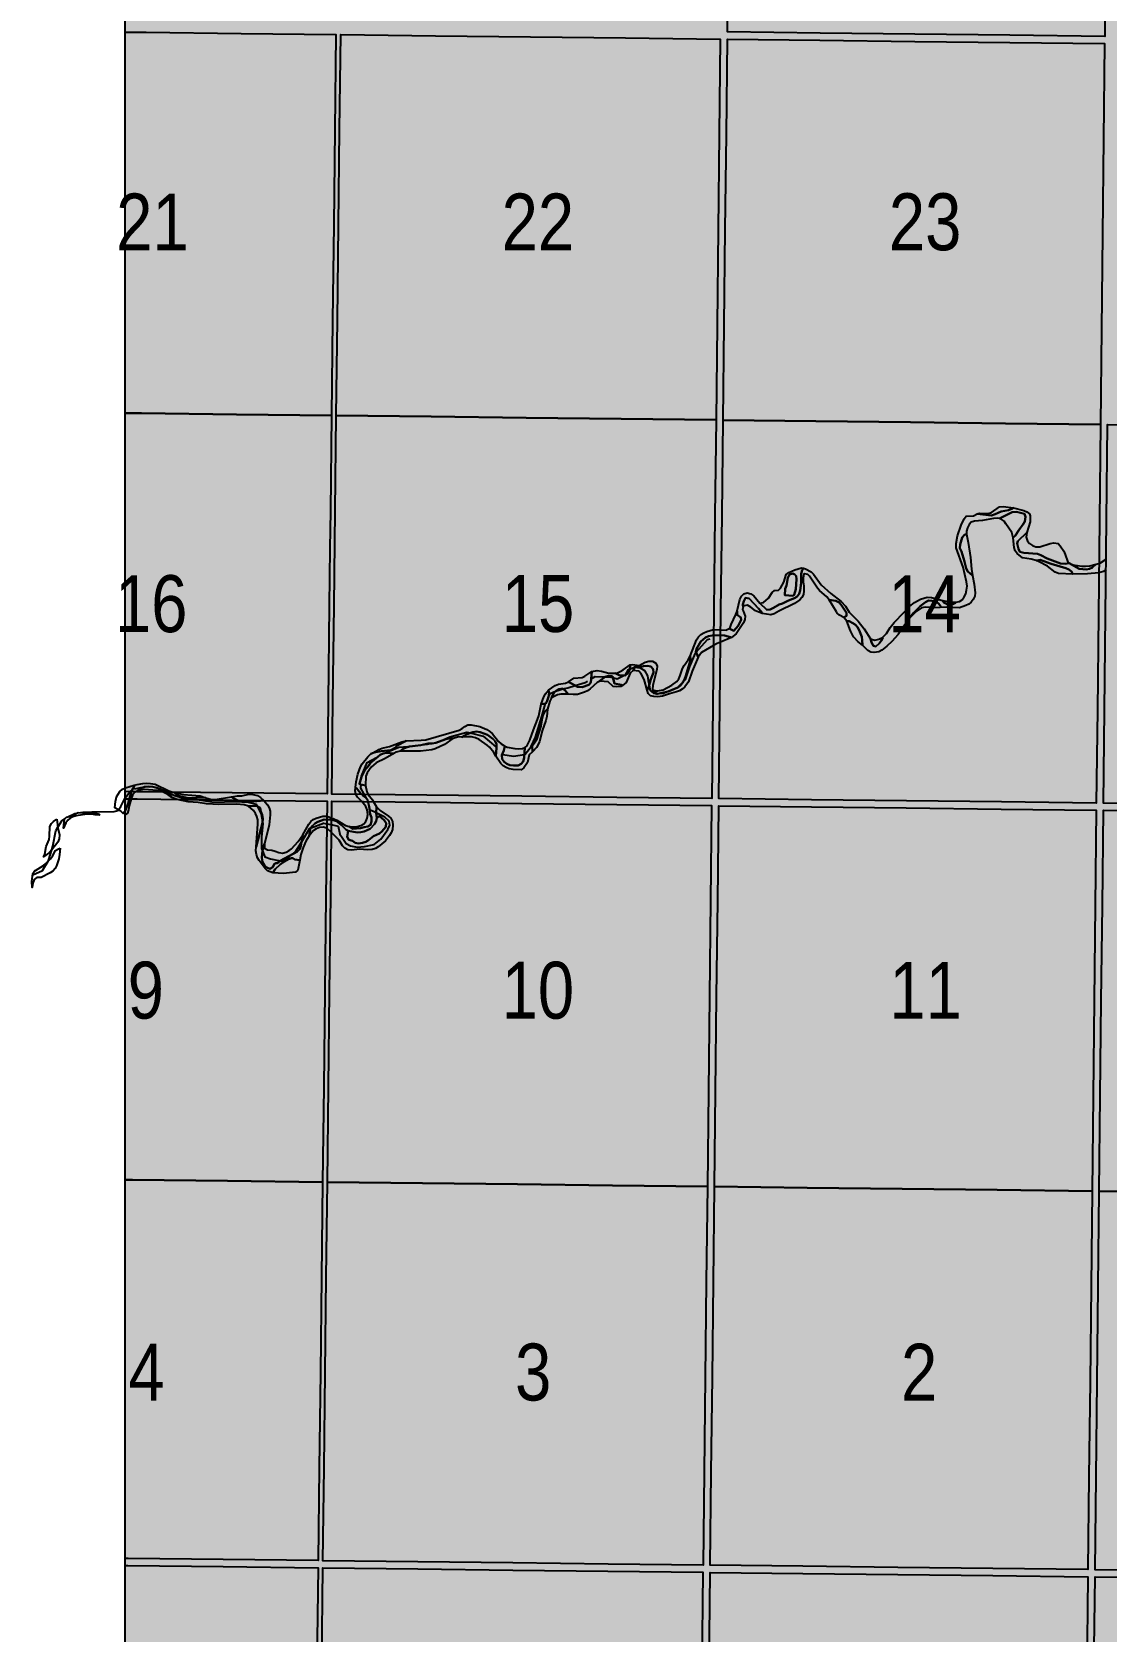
# Model space of a CAD drawing. Extents: x 403018 to 417191, y 6033193 to 6042673.
# Drawn here: x 412910.3 to 413061.3, y 6036619.9 to 6036844.8 of the extents above; entities that cross this region are included whole.
import ezdxf

# ---------------------------------------------------------------- set-up
doc = ezdxf.new("R2010")
doc.units = 0
doc.header["$LTSCALE"] = 5
doc.linetypes.add('DASHED2', pattern=[9.525, 6.35, -3.175])
for name, color, linetype in [('Quarters', 8, 'Continuous'), ('RoadSeg', 57, 'DASHED2'), ('T-CREEK', 160, 'Continuous'), ('T-WATER', 160, 'Continuous')]:
    doc.layers.add(name, color=color, linetype=linetype)
doc.layers.add('ROUTE-MAP-BACKGROUND-H', color=7, linetype='Continuous', true_color=0xf0ebff)
doc.styles.add('120', font='ARIALN.TTF', dxfattribs={"height": 13})

msp = doc.modelspace()

# ---------------------------------------------------------------- hatches: boundary and pattern name
at = {"layer": 'ROUTE-MAP-BACKGROUND-H'}
h = msp.add_hatch(color=256, dxfattribs=at)
h.dxf.hatch_style = 1
h.paths.add_polyline_path([(412923.423, 6037807.465), (416092.9, 6037807.465), (416092.9, 6035965.758), (412923.423, 6035965.758)])

# ---------------------------------------------------------------- linework, layer by layer
at = {"layer": 'Quarters'}
for points in [[(413061.289, 6036857.227), (413061.147, 6036844.171), (413047.807, 6036844.327), (413034.468, 6036844.484), (413021.128, 6036844.641), (413008.123, 6036844.794), (413008.271, 6036857.85), (413008.422, 6036871.242), (413008.573, 6036884.633), (413008.724, 6036898.024), (413021.724, 6036897.871), (413035.059, 6036897.714), (413048.394, 6036897.557), (413061.728, 6036897.4), (413061.582, 6036884.009), (413061.436, 6036870.618), (413061.289, 6036857.227)], [(413006.654, 6036803.628), (413006.503, 6036790.237), (412993.158, 6036790.394), (412979.814, 6036790.55), (412966.469, 6036790.707), (412953.125, 6036790.864), (412953.281, 6036804.255), (412953.437, 6036817.646), (412953.593, 6036831.037), (412953.749, 6036844.429), (412967.089, 6036844.272), (412980.429, 6036844.115), (412993.768, 6036843.958), (413007.108, 6036843.802), (413006.957, 6036830.411), (413006.805, 6036817.019), (413006.654, 6036803.628)], [(413060.697, 6036802.993), (413060.551, 6036789.602), (413047.206, 6036789.759), (413033.862, 6036789.915), (413020.517, 6036790.072), (413007.507, 6036790.225), (413007.658, 6036803.616), (413007.81, 6036817.008), (413007.961, 6036830.399), (413008.112, 6036843.79), (413021.117, 6036843.637), (413034.457, 6036843.48), (413047.796, 6036843.323), (413061.136, 6036843.166), (413060.99, 6036829.775), (413060.843, 6036816.384), (413060.697, 6036802.993)], [(413006.049, 6036750.063), (413005.902, 6036737.007), (412992.552, 6036737.164), (412979.203, 6036737.32), (412965.853, 6036737.477), (412952.504, 6036737.633), (412952.656, 6036750.69), (412952.812, 6036764.081), (412952.968, 6036777.472), (412953.125, 6036790.864), (412966.469, 6036790.707), (412979.814, 6036790.55), (412993.158, 6036790.394), (413006.503, 6036790.237), (413006.352, 6036776.846), (413006.3, 6036772.266), (413006.2, 6036763.454), (413006.049, 6036750.063)], [(413060.112, 6036749.428), (413059.97, 6036736.372), (413046.62, 6036736.529), (413033.27, 6036736.686), (413019.921, 6036736.842), (413006.906, 6036736.995), (413007.054, 6036750.051), (413007.205, 6036763.443), (413007.356, 6036776.834), (413007.507, 6036790.225), (413020.517, 6036790.072), (413033.862, 6036789.915), (413047.206, 6036789.759), (413060.551, 6036789.602), (413060.405, 6036776.211), (413060.258, 6036762.82), (413060.112, 6036749.428)], [(413114.175, 6036748.821), (413114.037, 6036735.765), (413100.688, 6036735.915), (413087.338, 6036736.065), (413073.989, 6036736.215), (413060.974, 6036736.361), (413061.116, 6036749.417), (413061.263, 6036762.808), (413061.409, 6036776.199), (413061.555, 6036789.591), (413074.565, 6036789.444), (413087.91, 6036789.294), (413101.254, 6036789.144), (413114.599, 6036788.994), (413114.458, 6036775.603), (413114.316, 6036762.212), (413114.175, 6036748.821)], [(413005.437, 6036695.829), (413005.286, 6036682.438), (412991.931, 6036682.594), (412978.577, 6036682.751), (412965.222, 6036682.908), (412951.867, 6036683.064), (412952.024, 6036696.455), (412952.18, 6036709.847), (412952.336, 6036723.238), (412952.492, 6036736.629), (412965.842, 6036736.473), (412979.191, 6036736.316), (412992.541, 6036736.159), (413005.891, 6036736.003), (413005.739, 6036722.611), (413005.588, 6036709.22), (413005.437, 6036695.829)], [(413059.52, 6036695.195), (413059.374, 6036681.804), (413046.019, 6036681.96), (413032.664, 6036682.117), (413019.31, 6036682.273), (413006.29, 6036682.426), (413006.441, 6036695.817), (413006.592, 6036709.208), (413006.744, 6036722.6), (413006.895, 6036735.991), (413019.91, 6036735.838), (413033.259, 6036735.681), (413046.609, 6036735.525), (413059.959, 6036735.368), (413059.812, 6036721.977), (413059.666, 6036708.586), (413059.52, 6036695.195)], [(413113.603, 6036694.588), (413113.462, 6036681.197), (413100.107, 6036681.346), (413086.752, 6036681.496), (413073.398, 6036681.646), (413060.378, 6036681.792), (413060.524, 6036695.183), (413060.67, 6036708.574), (413060.817, 6036721.966), (413060.963, 6036735.357), (413073.978, 6036735.211), (413087.327, 6036735.061), (413100.677, 6036734.911), (413114.027, 6036734.761), (413113.885, 6036721.37), (413113.744, 6036707.979), (413113.603, 6036694.588)], [(413004.831, 6036642.262), (413004.683, 6036629.204), (412991.324, 6036629.36), (412977.964, 6036629.517), (412964.605, 6036629.673), (412951.245, 6036629.83), (412951.398, 6036642.888), (412951.555, 6036656.282), (412951.711, 6036669.673), (412951.867, 6036683.064), (412965.222, 6036682.908), (412978.577, 6036682.751), (412991.931, 6036682.594), (413005.286, 6036682.438), (413005.134, 6036669.047), (413004.983, 6036655.655), (413004.831, 6036642.262)], [(413058.934, 6036641.628), (413058.791, 6036628.57), (413045.431, 6036628.726), (413032.072, 6036628.883), (413018.712, 6036629.039), (413005.688, 6036629.192), (413005.836, 6036642.25), (413005.988, 6036655.644), (413006.139, 6036669.035), (413006.29, 6036682.426), (413019.31, 6036682.273), (413032.664, 6036682.117), (413046.019, 6036681.96), (413059.374, 6036681.804), (413059.227, 6036668.412), (413059.081, 6036655.021), (413058.934, 6036641.628)], [(413113.037, 6036641.021), (413112.899, 6036627.963), (413099.539, 6036628.113), (413086.18, 6036628.263), (413072.82, 6036628.412), (413059.795, 6036628.558), (413059.938, 6036641.617), (413060.085, 6036655.01), (413060.232, 6036668.401), (413060.378, 6036681.792), (413073.398, 6036681.646), (413086.752, 6036681.496), (413100.107, 6036681.346), (413113.462, 6036681.197), (413113.32, 6036667.806), (413113.179, 6036654.415), (413113.037, 6036641.021)], [(413004.216, 6036588.02), (413004.064, 6036574.627), (412990.7, 6036574.784), (412977.335, 6036574.94), (412963.97, 6036575.097), (412950.606, 6036575.253), (412950.763, 6036588.646), (412950.92, 6036602.039), (412951.077, 6036615.433), (412951.233, 6036628.826), (412964.593, 6036628.669), (412977.953, 6036628.513), (412991.312, 6036628.356), (413004.672, 6036628.199), (413004.52, 6036614.806), (413004.368, 6036601.413), (413004.216, 6036588.02)], [(413058.339, 6036587.387), (413058.192, 6036573.994), (413044.828, 6036574.15), (413031.463, 6036574.307), (413018.098, 6036574.463), (413005.068, 6036574.616), (413005.22, 6036588.009), (413005.372, 6036601.402), (413005.524, 6036614.795), (413005.676, 6036628.188), (413018.701, 6036628.035), (413032.061, 6036627.879), (413045.42, 6036627.722), (413058.78, 6036627.565), (413058.633, 6036614.173), (413058.486, 6036600.78), (413058.339, 6036587.387)], [(413112.462, 6036586.777), (413112.321, 6036573.384), (413098.956, 6036573.534), (413085.591, 6036573.685), (413072.226, 6036573.836), (413059.197, 6036573.983), (413059.343, 6036587.376), (413059.49, 6036600.768), (413059.637, 6036614.161), (413059.784, 6036627.554), (413072.809, 6036627.408), (413086.169, 6036627.258), (413099.529, 6036627.109), (413112.888, 6036626.959), (413112.746, 6036613.565), (413112.604, 6036600.171), (413112.462, 6036586.777)]]:
    msp.add_lwpolyline(points, close=True, dxfattribs=at)
for points in [[(412923.423, 6036844.786), (412926.395, 6036844.751), (412939.738, 6036844.594), (412953.08, 6036844.437), (412952.924, 6036831.045), (412952.767, 6036817.654), (412952.611, 6036804.263), (412952.455, 6036790.872), (412939.108, 6036791.029), (412925.761, 6036791.186), (412923.423, 6036791.213)], [(412923.423, 6036791.213), (412925.761, 6036791.186), (412939.108, 6036791.029), (412952.455, 6036790.872), (412952.299, 6036777.48), (412952.237, 6036772.177), (412952.143, 6036764.089), (412951.987, 6036750.698), (412951.834, 6036737.641), (412938.482, 6036737.798), (412925.13, 6036737.955), (412923.423, 6036737.975)], [(412923.423, 6036736.971), (412925.118, 6036736.951), (412938.47, 6036736.794), (412951.823, 6036736.637), (412951.666, 6036723.246), (412951.51, 6036709.855), (412951.354, 6036696.463), (412951.198, 6036683.072), (412937.841, 6036683.229), (412924.484, 6036683.386), (412923.423, 6036683.398)], [(412923.423, 6036683.398), (412924.484, 6036683.386), (412937.841, 6036683.229), (412951.198, 6036683.072), (412951.042, 6036669.681), (412950.885, 6036656.29), (412950.729, 6036642.896), (412950.576, 6036629.838), (412937.214, 6036629.994), (412923.852, 6036630.151), (412923.423, 6036630.156)], [(412923.423, 6036629.152), (412923.84, 6036629.147), (412937.202, 6036628.99), (412950.564, 6036628.834), (412950.407, 6036615.44), (412950.25, 6036602.047), (412950.093, 6036588.654), (412949.936, 6036575.261), (412936.57, 6036575.417), (412923.423, 6036575.571)]]:
    msp.add_lwpolyline(points, dxfattribs=at)
at = {"layer": 'ROUTE-MAP-BACKGROUND-H'}
msp.add_lwpolyline([(412923.423, 6037807.465), (416092.9, 6037807.465), (416092.9, 6035965.758), (412923.423, 6035965.758)], close=True, dxfattribs=at)
at = {"layer": 'T-CREEK'}
for points in [[(413003.736, 6036757.564), (413005.289, 6036759.362), (413005.672, 6036759.463)], [(413001.884, 6036753.414), (413002.192, 6036753.722), (413002.834, 6036755.563), (413003.624, 6036757.433), (413003.736, 6036757.564)], [(412986.694, 6036752.881), (412988.105, 6036753.298), (412988.424, 6036753.497)], [(412988.963, 6036753.834), (412989.508, 6036754.174), (412990.925, 6036754.119)], [(412990.925, 6036754.119), (412991.729, 6036754.087), (412992, 6036754.015)], [(412992, 6036754.015), (412992.606, 6036753.853), (412993.54, 6036754.297)], [(412993.54, 6036754.297), (412993.775, 6036754.408), (412994.184, 6036755.139), (412994.371, 6036755.212)], [(412994.371, 6036755.212), (412995.002, 6036755.46), (412995.076, 6036755.455)], [(412995.076, 6036755.455), (412995.85, 6036755.402), (412996.434, 6036754.993), (412996.873, 6036754.262), (412996.989, 6036753.59), (412997.116, 6036752.93)], [(412982.98, 6036751.344), (412983.166, 6036751.763), (412983.946, 6036752.079)], [(412983.946, 6036752.079), (412984.393, 6036752.26), (412984.981, 6036752.407)], [(412984.981, 6036752.407), (412985.679, 6036752.582), (412986.694, 6036752.881)], [(412997.116, 6036752.93), (412997.252, 6036752.216), (412997.72, 6036751.807), (412998.129, 6036751.72), (412998.237, 6036751.732)], [(412998.442, 6036751.756), (412999.123, 6036751.836), (412999.553, 6036752.014)], [(412999.553, 6036752.014), (413001.139, 6036752.669), (413001.884, 6036753.414)], [(412979.574, 6036743.214), (412979.659, 6036743.23), (412980.506, 6036744.311), (412981.12, 6036745.626), (412982.026, 6036748.519), (412982.494, 6036750.244), (412982.554, 6036750.379)], [(412960.044, 6036743.41), (412960.341, 6036743.566), (412961.919, 6036744.238), (412963.819, 6036744.384), (412965.15, 6036744.548)], [(412965.15, 6036744.548), (412965.952, 6036744.647), (412966.374, 6036744.747)], [(412967.754, 6036745.076), (412967.793, 6036745.085), (412967.842, 6036745.108)], [(412967.842, 6036745.108), (412969.079, 6036745.67), (412971.476, 6036746.342), (412971.932, 6036746.23)], [(412971.932, 6036746.23), (412973.784, 6036745.772), (412975.567, 6036744.282), (412975.656, 6036744.18)], [(412956.649, 6036739.958), (412956.658, 6036740.132), (412957.477, 6036742.061), (412958.79, 6036742.751)], [(412976.532, 6036743.171), (412978.051, 6036742.937), (412979.574, 6036743.214)], [(412922.501, 6036735.42), (412922.815, 6036735.879), (412923.429, 6036737.092), (412924.16, 6036737.998), (412924.389, 6036738.136)], [(412924.744, 6036738.349), (412925.65, 6036738.554), (412926.123, 6036738.621)], [(412926.322, 6036738.649), (412926.673, 6036738.7), (412926.887, 6036738.66)], [(412928.066, 6036738.444), (412928.105, 6036738.437), (412929.187, 6036737.998), (412930.356, 6036737.443), (412930.723, 6036737.339)], [(412957.433, 6036736.927), (412957.418, 6036736.975), (412956.571, 6036738.466), (412956.598, 6036738.983)], [(412930.723, 6036737.339), (412931.495, 6036737.121), (412933.541, 6036736.858), (412935.908, 6036736.479), (412938.889, 6036736.581), (412940.76, 6036736.493), (412941.841, 6036736.201), (412941.977, 6036735.939)], [(412941.977, 6036735.939), (412942.572, 6036734.798), (412942.753, 6036733.755)], [(412913.986, 6036732.955), (412914.515, 6036733.863), (412915.027, 6036734.216)], [(412915.302, 6036734.405), (412915.363, 6036734.447), (412916.386, 6036734.886), (412916.498, 6036734.906)], [(412917.165, 6036735.026), (412917.526, 6036735.09), (412918.753, 6036735.149), (412921.909, 6036735.178), (412922.435, 6036735.324), (412922.501, 6036735.42)], [(412942.753, 6036733.755), (412942.806, 6036733.454), (412942.63, 6036731.554), (412942.63, 6036729.947), (412942.745, 6036729.648)], [(412949.579, 6036732.903), (412951.31, 6036733.556), (412952.596, 6036733.322), (412953.373, 6036733.115)], [(412958.735, 6036735.005), (412958.598, 6036735.078), (412958, 6036735.304), (412957.92, 6036735.332)], [(412958.438, 6036730.539), (412959.407, 6036731.295), (412960.389, 6036732.636), (412960.628, 6036733.246), (412960.575, 6036733.804), (412959.925, 6036734.375), (412958.735, 6036735.005)], [(412913.128, 6036729.78), (412913.288, 6036730.297), (412913.697, 6036732.46), (412913.986, 6036732.955)], [(412948.221, 6036730.867), (412949.411, 6036732.84), (412949.579, 6036732.903)], [(412953.373, 6036733.115), (412953.621, 6036731.999), (412953.926, 6036731.536)], [(412953.926, 6036731.536), (412954.496, 6036730.672), (412955.107, 6036730.34), (412956.063, 6036730.167), (412957.098, 6036730.26), (412958.438, 6036730.539)], [(412912.619, 6036728.217), (412912.674, 6036728.31), (412913.128, 6036729.78)], [(412942.745, 6036729.648), (412943.069, 6036728.807), (412943.887, 6036728.544), (412945.254, 6036728.255)], [(412945.254, 6036728.255), (412945.407, 6036728.222), (412946.371, 6036728.719), (412946.968, 6036729.171)], [(412946.968, 6036729.171), (412947.336, 6036729.45), (412948.212, 6036730.853), (412948.221, 6036730.867)], [(412910.455, 6036726.26), (412911.827, 6036726.863), (412912.619, 6036728.217)]]:
    msp.add_lwpolyline(points, dxfattribs=at)
at = {"layer": 'T-WATER'}
for points in [[(412923.423, 6036735.235), (412923.453, 6036735.27), (412923.875, 6036736.318), (412924.274, 6036737.845), (412924.454, 6036738.301), (412924.698, 6036738.676), (412924.701, 6036738.87), (412925.148, 6036738.992), (412925.922, 6036739.136), (412926.438, 6036739.153), (412927.003, 6036739.122), (412927.654, 6036739.013), (412929.561, 6036738.108), (412930.128, 6036737.896), (412930.343, 6036737.83), (412930.681, 6036737.541), (412931.134, 6036737.32), (412932.163, 6036737.103), (412932.729, 6036737.069), (412933.897, 6036737.133), (412934.77, 6036737.121), (412935.566, 6036736.878), (412936.098, 6036736.846), (412938.407, 6036737.229), (412938.602, 6036737.038), (412939.397, 6036736.687), (412939.491, 6036736.565), (412940.154, 6036736.617), (412941.496, 6036736.562), (412942.937, 6036736.745), (412943.449, 6036736.115), (412943.667, 6036735.708), (412943.81, 6036735.229), (412943.824, 6036734.698), (412943.676, 6036733.323), (412943.047, 6036730.611), (412942.78, 6036729.876), (412942.69, 6036729.286), (412942.642, 6036728.686), (412942.742, 6036728.081), (412943.021, 6036727.616), (412943.365, 6036727.326), (412943.789, 6036727.111), (412944.188, 6036727.344), (412944.407, 6036727.772), (412944.623, 6036727.905), (412944.878, 6036727.915), (412945.253, 6036728.254), (412947.675, 6036729.549), (412947.981, 6036729.893), (412948.135, 6036730.367), (412948.401, 6036731.921), (412949.253, 6036733.389), (412949.533, 6036733.754), (412949.879, 6036734.039), (412950.299, 6036734.244), (412951.246, 6036734.504), (412951.798, 6036734.503), (412952.465, 6036734.283), (412953.185, 6036733.956), (412954.427, 6036733.202), (412954.912, 6036733.064), (412955.436, 6036732.763), (412956.533, 6036732.839), (412957.048, 6036732.954), (412957.543, 6036733.073), (412957.923, 6036733.317), (412958.087, 6036733.789), (412958.082, 6036734.313), (412957.88, 6036734.822), (412957.73, 6036735.871), (412957.511, 6036736.838), (412957.205, 6036737.186), (412956.844, 6036737.445), (412956.527, 6036737.757), (412955.972, 6036738.454), (412955.808, 6036738.576), (412955.922, 6036739.352), (412956.162, 6036740.421), (412956.525, 6036741.44), (412956.738, 6036741.892), (412957.536, 6036742.884), (412957.901, 6036743.214), (412957.982, 6036743.29), (412958.437, 6036743.478), (412959.442, 6036743.679), (412960.787, 6036743.782), (412961.4, 6036744.137), (412961.689, 6036744.438), (412962.922, 6036745.104), (412965.066, 6036745.199), (412965.719, 6036745.273), (412970.414, 6036746.616), (412970.823, 6036746.853), (412971.177, 6036747.139), (412971.598, 6036747.348), (412972.095, 6036747.354), (412973.303, 6036747.126), (412974.308, 6036746.714), (412974.728, 6036746.447), (412975.082, 6036746.094), (412975.933, 6036745.009), (412976.293, 6036744.688), (412976.82, 6036744.363), (412976.66, 6036743.754), (412976.41, 6036743.112), (412976.443, 6036742.554), (412976.729, 6036742.162), (412977.077, 6036741.859), (412977.523, 6036741.673), (412978.019, 6036741.626), (412978.693, 6036741.661), (412979.098, 6036741.873), (412979.414, 6036742.224), (412979.549, 6036742.729), (412979.623, 6036744.191), (412979.898, 6036744.365), (412980.353, 6036745.218), (412980.845, 6036746.682), (412981.426, 6036748.136), (412981.583, 6036748.655), (412981.926, 6036750.28), (412982.577, 6036750.383), (412982.754, 6036750.732), (412982.975, 6036751.305), (412983.053, 6036751.872), (412982.978, 6036752.225), (412983.887, 6036752.914), (412984.351, 6036753.074), (412985.367, 6036753.234), (412985.785, 6036753.393), (412987.011, 6036752.703), (412987.691, 6036752.645), (412988.614, 6036752.992), (412988.921, 6036753.313), (412989.044, 6036754.849), (412989.815, 6036755.001), (412990.384, 6036754.916), (412991.42, 6036754.631), (412992.311, 6036754.618), (412992.899, 6036754.33), (412993.719, 6036754.287), (412994.045, 6036754.571), (412994.299, 6036754.968), (412994.442, 6036755.455), (412994.42, 6036755.808), (412994.829, 6036755.839), (412995.694, 6036755.72), (412996.564, 6036756.198), (412997.07, 6036756.338), (412997.57, 6036756.304), (412998.056, 6036756.036), (412998.238, 6036755.619), (412998.186, 6036755.124), (412997.626, 6036752.933), (412997.566, 6036752.341), (412997.604, 6036752.283), (412997.623, 6036752.05), (412998.268, 6036751.716), (412999.785, 6036752.068), (413000.255, 6036752.238), (413001.134, 6036752.614), (413001.489, 6036752.882), (413001.792, 6036753.253), (413002.029, 6036753.668), (413002.196, 6036754.138), (413002.834, 6036756.133), (413002.921, 6036756.67), (413002.89, 6036757.019), (413003.778, 6036759.337), (413004.064, 6036759.748), (413004.391, 6036760.058), (413004.797, 6036760.31), (413005.235, 6036760.503), (413006.17, 6036760.771), (413007.175, 6036760.735), (413007.95, 6036760.7), (413007.987, 6036760.71), (413008.361, 6036760.898), (413009.032, 6036760.601), (413009.598, 6036761.286), (413010.034, 6036762.135), (413010.013, 6036762.441), (413009.494, 6036762.845), (413009.459, 6036763.353), (413009.472, 6036763.416), (413009.842, 6036765.003), (413010.081, 6036765.475), (413010.402, 6036765.81), (413010.885, 6036765.935), (413011.414, 6036765.786), (413011.815, 6036765.513), (413012.684, 6036764.482), (413013.625, 6036763.549), (413014.121, 6036763.604), (413014.605, 6036763.824), (413015.386, 6036764.289), (413015.853, 6036764.413), (413016.68, 6036764.827), (413017.538, 6036765.164), (413017.925, 6036765.406), (413018.191, 6036765.768), (413018.357, 6036766.245), (413018.487, 6036767.317), (413018.495, 6036768.608), (413018.618, 6036769.094), (413018.805, 6036769.381), (413019.081, 6036769.322), (413019.892, 6036768.881), (413020.203, 6036768.567), (413021.299, 6036767.07), (413022.644, 6036765.853), (413024.091, 6036764.705), (413024.688, 6036764.041), (413025.228, 6036763.231), (413026.471, 6036761.947), (413027.351, 6036760.874), (413028.205, 6036759.483), (413028.398, 6036758.856), (413028.622, 6036758.467), (413028.954, 6036758.382), (413029.433, 6036758.797), (413029.72, 6036759.178), (413029.94, 6036759.586), (413029.918, 6036759.641), (413030.493, 6036760.232), (413030.985, 6036761.041), (413031.571, 6036761.736), (413032.892, 6036763.141), (413033.573, 6036763.865), (413033.718, 6036764.019), (413034.388, 6036764.573), (413035.24, 6036765.028), (413036.191, 6036765.313), (413036.798, 6036765.283), (413038.341, 6036764.852), (413038.531, 6036764.566), (413039.315, 6036764.144), (413039.776, 6036764.322), (413040.155, 6036764.542), (413040.214, 6036764.627), (413040.743, 6036764.702), (413041.131, 6036764.96), (413041.412, 6036765.345), (413041.604, 6036765.806), (413041.737, 6036766.303), (413041.794, 6036766.849), (413041.714, 6036767.468), (413041.271, 6036769.552), (413040.249, 6036772.257), (413040.243, 6036772.862), (413040.447, 6036773.935), (413040.967, 6036775.451), (413041.386, 6036776.319), (413041.671, 6036776.696), (413042.708, 6036776.761), (413043.225, 6036777.014), (413045.255, 6036776.819), (413045.731, 6036776.972), (413046.597, 6036777.369), (413047.635, 6036777.564), (413048.089, 6036777.733), (413048.311, 6036777.894), (413049.756, 6036777.503), (413050.201, 6036777.308), (413050.574, 6036777.019), (413050.687, 6036776.775), (413050.67, 6036775.914), (413050.191, 6036774.435), (413048.929, 6036773.176), (413048.835, 6036772.86), (413049.006, 6036772.124), (413049.216, 6036771.675), (413049.795, 6036771.563), (413051.692, 6036771.397), (413052.158, 6036771.216), (413053.037, 6036770.742), (413054.942, 6036770.047), (413055.566, 6036769.988), (413056.13, 6036770.105), (413057.552, 6036769.316), (413058.584, 6036769.189), (413059.023, 6036769.283), (413059.453, 6036769.485), (413059.96, 6036769.945), (413060.338, 6036770.075), (413060.546, 6036770.153), (413061.349, 6036770.661)], [(413061.333, 6036769.156), (413060.982, 6036768.918), (413060.323, 6036768.764), (413058.743, 6036768.586), (413056.689, 6036768.549), (413056.464, 6036768.917), (413056.116, 6036769.214), (413055.672, 6036769.4), (413053.604, 6036769.987), (413052.076, 6036770.564), (413051.577, 6036770.463), (413051.524, 6036770.453), (413050.786, 6036770.68), (413049.61, 6036770.873), (413048.82, 6036771.449), (413048.544, 6036771.823), (413048.426, 6036772.297), (413048.284, 6036773.65), (413048.551, 6036773.952), (413049.055, 6036774.762), (413049.705, 6036775.571), (413049.929, 6036775.976), (413050.025, 6036776.614), (413049.855, 6036777.048), (413048.731, 6036777.311), (413048.154, 6036777.277), (413046.369, 6036776.367), (413046.017, 6036776.43), (413045.518, 6036776.388), (413043.984, 6036776.093), (413042.836, 6036775.993), (413042.354, 6036775.862), (413042.075, 6036775.531), (413041.844, 6036775.087), (413041.704, 6036774.608), (413041.729, 6036774.165), (413041.431, 6036774.076), (413041.091, 6036773.73), (413040.818, 6036772.702), (413040.8, 6036772.204), (413041.007, 6036771.741), (413041.442, 6036770.342), (413041.678, 6036769.351), (413041.883, 6036768.918), (413042.554, 6036768.37), (413042.779, 6036767.129), (413042.923, 6036765.935), (413042.867, 6036765.437), (413042.635, 6036764.995), (413042.36, 6036764.636), (413042.035, 6036764.356), (413041.636, 6036764.155), (413040.737, 6036763.826), (413038.881, 6036763.925), (413037.951, 6036763.848), (413038.106, 6036764.006), (413037.846, 6036764.362), (413037.492, 6036764.657), (413036.856, 6036764.816), (413036.359, 6036764.835), (413035.952, 6036764.636), (413035.217, 6036764.076), (413034.238, 6036763.078), (413033.694, 6036762.353), (413033.554, 6036762.156), (413032.914, 6036761.256), (413032.088, 6036760.085), (413031.219, 6036759.089), (413030.534, 6036758.444), (413029.808, 6036757.863), (413029.404, 6036757.616), (413028.757, 6036757.529), (413028.262, 6036757.601), (413027.833, 6036757.832), (413027.076, 6036758.571), (413027.069, 6036759.269), (413026.998, 6036759.763), (413026.652, 6036760.674), (413026.416, 6036761.08), (413026.102, 6036761.41), (413025.731, 6036761.662), (413025.206, 6036761.928), (413024.908, 6036761.963), (413024.484, 6036762.443), (413024.832, 6036762.714), (413024.848, 6036763.094), (413024.104, 6036764.224), (413023.798, 6036764.547), (413023.348, 6036764.783), (413022.417, 6036764.94), (413022.097, 6036765.376), (413021.07, 6036766.265), (413020.788, 6036766.593), (413019.646, 6036768.273), (413019.407, 6036768.505), (413018.984, 6036768.616), (413018.829, 6036768.566), (413018.75, 6036768.054), (413018.759, 6036767.495), (413018.871, 6036766.874), (413018.849, 6036766.216), (413018.795, 6036765.709), (413018.588, 6036765.254), (413018.27, 6036764.934), (413017.537, 6036764.44), (413015.341, 6036763.347), (413014.68, 6036762.967), (413014.199, 6036762.833), (413012.975, 6036763), (413012.789, 6036763.362), (413012.493, 6036763.736), (413011.158, 6036765.119), (413010.662, 6036765.227), (413010.404, 6036764.755), (413010.273, 6036764.273), (413010.251, 6036764.165), (413010.337, 6036763.953), (413010.233, 6036763.599), (413010.318, 6036763.406), (413010.62, 6036762.655), (413010.562, 6036762.155), (413010.376, 6036761.716), (413009.332, 6036760.158), (413008.663, 6036759.634), (413008.191, 6036759.804), (413007.703, 6036759.909), (413007.024, 6036759.966), (413005.958, 6036759.937), (413005.469, 6036759.836), (413005.046, 6036759.647), (413004.384, 6036759.1), (413003.784, 6036758.032), (413003.684, 6036757.697), (413004.001, 6036756.887), (413003.129, 6036754.904), (413002.644, 6036753.405), (413002.106, 6036752.693), (413001.76, 6036752.403), (413001.373, 6036752.165), (413000.948, 6036752.002), (412999.942, 6036751.735), (412999.001, 6036751.407), (412998.343, 6036751.321), (412997.759, 6036751.353), (412997.271, 6036751.449), (412996.96, 6036751.755), (412996.824, 6036752.223), (412997.065, 6036752.737), (412997.34, 6036753.789), (412997.729, 6036754.715), (412997.687, 6036755.203), (412997.342, 6036755.557), (412996.849, 6036755.662), (412996.293, 6036755.616), (412995.779, 6036755.472), (412995.28, 6036755.462), (412995.131, 6036755.572), (412994.859, 6036754.999), (412994.456, 6036754.635), (412993.866, 6036753.298), (412993.365, 6036752.879), (412993.239, 6036752.986), (412992.211, 6036753.192), (412992.105, 6036753.695), (412991.954, 6036754.154), (412991.896, 6036754.2), (412991.385, 6036754.265), (412990.91, 6036754.114), (412989.983, 6036753.408), (412989.813, 6036753.326), (412988.809, 6036752.408), (412988.447, 6036752.152), (412988.01, 6036751.942), (412987.036, 6036751.635), (412986.406, 6036751.609), (412985.71, 6036751.663), (412985.288, 6036752.189), (412984.902, 6036752.464), (412984.389, 6036752.403), (412984.024, 6036752.155), (412983.717, 6036751.854), (412983.385, 6036751.147), (412983.131, 6036750.704), (412982.835, 6036749.569), (412982.755, 6036749.572), (412982.442, 6036749.259), (412982.207, 6036748.811), (412982.066, 6036748.332), (412981.863, 6036747.167), (412981.253, 6036745.235), (412981.001, 6036744.834), (412980.642, 6036744.427), (412980.687, 6036743.588), (412980.232, 6036743.161), (412980.002, 6036742.089), (412979.489, 6036741.316), (412979.252, 6036741.121), (412979.093, 6036741.019), (412977.969, 6036741.062), (412977.442, 6036741.17), (412976.997, 6036741.362), (412976.562, 6036741.596), (412976.241, 6036741.933), (412975.544, 6036742.97), (412975.657, 6036744.132), (412975.645, 6036744.63), (412975.471, 6036745.081), (412975.143, 6036745.407), (412974.361, 6036745.941), (412973.337, 6036746.312), (412972.825, 6036746.423), (412972.329, 6036746.357), (412971.876, 6036746.212), (412971.417, 6036746.021), (412970.79, 6036745.639), (412970.35, 6036745.66), (412969.496, 6036745.463), (412969.008, 6036745.441), (412968.517, 6036745.349), (412967.132, 6036744.853), (412966.591, 6036744.738), (412965.992, 6036744.763), (412965.023, 6036744.516), (412963.432, 6036744.31), (412962.957, 6036744.187), (412962.533, 6036743.99), (412962.117, 6036743.672), (412961.555, 6036743.518), (412961.197, 6036743.333), (412960.194, 6036743.435), (412959.706, 6036743.353), (412959.311, 6036743.149), (412958.951, 6036742.888), (412957.947, 6036742.034), (412957.689, 6036741.627), (412957.09, 6036740.951), (412956.676, 6036740.047), (412956.381, 6036739.066), (412956.374, 6036739.033), (412957.251, 6036738.837), (412957.439, 6036737.939), (412957.618, 6036737.573), (412958.226, 6036736.81), (412958.352, 6036736.56), (412958.78, 6036735.815), (412958.73, 6036734.931), (412958.84, 6036734.272), (412958.729, 6036733.826), (412958.504, 6036733.379), (412957.871, 6036732.756), (412957.475, 6036732.531), (412957.04, 6036732.359), (412956.553, 6036732.256), (412956.054, 6036732.223), (412954.776, 6036732.456), (412954.494, 6036732.609), (412953.87, 6036733.257), (412953.138, 6036733.825), (412952.522, 6036734.016), (412951.422, 6036734.063), (412950.505, 6036733.746), (412950.116, 6036733.502), (412949.789, 6036733.168), (412949.508, 6036732.815), (412949.37, 6036732.036), (412949.322, 6036731.762), (412948.834, 6036731.009), (412948.447, 6036730.119), (412948.138, 6036729.115), (412948.009, 6036728.333), (412947.286, 6036728.429), (412947.036, 6036728.616), (412946.834, 6036728.64), (412946.413, 6036728.461), (412945.59, 6036727.997), (412945.233, 6036727.703), (412944.539, 6036727.09), (412944.205, 6036726.561), (412943.429, 6036726.828), (412943.1, 6036727.162), (412942.269, 6036728.27), (412942.061, 6036728.663), (412941.905, 6036729.143), (412941.834, 6036729.638), (412941.862, 6036730.218), (412942.742, 6036733.601), (412942.786, 6036734.209), (412942.695, 6036734.731), (412942.524, 6036735.19), (412942.425, 6036735.697), (412941.922, 6036735.969), (412940.78, 6036735.946), (412940.181, 6036736.138), (412939.072, 6036736.201), (412936.602, 6036736.154), (412934.869, 6036736.275), (412933.703, 6036736.457), (412932.296, 6036736.557), (412930.752, 6036736.884), (412929.997, 6036737.162), (412929.606, 6036737.685), (412928.805, 6036738.152), (412927.896, 6036738.511), (412927.337, 6036738.629), (412926.665, 6036738.676), (412926.167, 6036738.638), (412925.7, 6036738.461), (412925.138, 6036738.087), (412924.931, 6036737.958), (412924.742, 6036737.838), (412924.494, 6036737.457), (412924.307, 6036736.96), (412924.011, 6036735.959), (412923.932, 6036735.401), (412923.764, 6036734.931), (412923.423, 6036734.724)]]:
    msp.add_lwpolyline(points, dxfattribs=at)
for points in [[(413048.311, 6036777.894), (413048.089, 6036777.733), (413047.635, 6036777.564), (413046.597, 6036777.369), (413045.731, 6036776.972), (413045.255, 6036776.819), (413043.225, 6036777.014), (413043.604, 6036777.118), (413044.782, 6036777.069), (413045.228, 6036777.237), (413046.36, 6036778), (413046.857, 6036778.047), (413048.311, 6036777.894)], [(413048.284, 6036773.65), (413048.069, 6036774.426), (413047.27, 6036775.629), (413046.994, 6036776.011), (413046.612, 6036776.303), (413046.369, 6036776.367), (413048.154, 6036777.277), (413048.731, 6036777.311), (413049.855, 6036777.048), (413050.025, 6036776.614), (413049.929, 6036775.976), (413049.705, 6036775.571), (413049.055, 6036774.762), (413048.551, 6036773.952), (413048.284, 6036773.65)], [(413042.554, 6036768.37), (413041.883, 6036768.918), (413041.678, 6036769.351), (413041.442, 6036770.342), (413041.007, 6036771.741), (413040.8, 6036772.204), (413040.818, 6036772.702), (413041.091, 6036773.73), (413041.431, 6036774.076), (413041.729, 6036774.165), (413041.959, 6036772.985), (413042.272, 6036770.885), (413042.401, 6036769.233), (413042.554, 6036768.37)], [(413056.13, 6036770.105), (413055.566, 6036769.988), (413054.942, 6036770.047), (413053.037, 6036770.742), (413052.158, 6036771.216), (413051.692, 6036771.397), (413049.795, 6036771.563), (413049.216, 6036771.675), (413049.006, 6036772.124), (413048.835, 6036772.86), (413048.929, 6036773.176), (413050.191, 6036774.435), (413050.123, 6036773.778), (413050.275, 6036773.211), (413050.593, 6036772.859), (413051.016, 6036772.598), (413051.465, 6036772.409), (413052.045, 6036772.403), (413053.482, 6036772.881), (413053.988, 6036772.973), (413054.598, 6036772.865), (413054.902, 6036772.538), (413055.4, 6036771.767), (413055.603, 6036771.337), (413055.918, 6036770.363), (413056.13, 6036770.105)], [(413018.805, 6036769.381), (413018.618, 6036769.094), (413018.495, 6036768.608), (413018.487, 6036767.317), (413018.357, 6036766.245), (413018.191, 6036765.768), (413017.925, 6036765.406), (413017.538, 6036765.164), (413016.68, 6036764.827), (413015.853, 6036764.413), (413015.386, 6036764.289), (413014.605, 6036763.824), (413014.121, 6036763.604), (413013.625, 6036763.549), (413012.684, 6036764.482), (413013.178, 6036764.56), (413013.864, 6036765.192), (413014.386, 6036765.973), (413014.731, 6036766.251), (413015.31, 6036766.302), (413015.592, 6036766.595), (413016.03, 6036767.443), (413016.366, 6036768.51), (413016.737, 6036768.778), (413017.593, 6036769.168), (413018.525, 6036769.427), (413018.805, 6036769.381)], [(413056.689, 6036768.549), (413054.668, 6036768.658), (413054.197, 6036768.819), (413053.093, 6036769.689), (413051.819, 6036770.349), (413051.524, 6036770.453), (413051.577, 6036770.463), (413052.076, 6036770.564), (413053.604, 6036769.987), (413055.672, 6036769.4), (413056.116, 6036769.214), (413056.464, 6036768.917), (413056.689, 6036768.549)], [(413059.96, 6036769.945), (413059.453, 6036769.485), (413059.023, 6036769.283), (413058.584, 6036769.189), (413057.552, 6036769.316), (413056.13, 6036770.105), (413056.708, 6036769.883), (413057.951, 6036769.688), (413058.45, 6036769.675), (413059.041, 6036769.737), (413059.96, 6036769.945)], [(413017.305, 6036765.5), (413016.159, 6036765.601), (413016.225, 6036766.489), (413016.425, 6036766.948), (413016.615, 6036768.027), (413016.817, 6036768.493), (413017.313, 6036768.629), (413017.592, 6036768.514), (413017.772, 6036768.333), (413017.814, 6036767.839), (413017.714, 6036766.443), (413017.51, 6036765.627), (413017.305, 6036765.5)], [(413017.305, 6036765.5), (413017.51, 6036765.627), (413017.714, 6036766.443), (413017.814, 6036767.839), (413017.772, 6036768.333), (413017.592, 6036768.514), (413017.313, 6036768.629), (413016.817, 6036768.493), (413016.615, 6036768.027), (413016.425, 6036766.948), (413016.225, 6036766.489), (413016.159, 6036765.601), (413017.305, 6036765.5)], [(413012.975, 6036763), (413012.054, 6036763.385), (413011.392, 6036763.92), (413010.92, 6036764.193), (413010.45, 6036764.109), (413010.337, 6036763.953), (413010.251, 6036764.165), (413010.273, 6036764.273), (413010.404, 6036764.755), (413010.662, 6036765.227), (413011.158, 6036765.119), (413012.493, 6036763.736), (413012.789, 6036763.362), (413012.975, 6036763)], [(413024.484, 6036762.443), (413023.885, 6036762.781), (413023.531, 6036763.08), (413023.424, 6036763.252), (413022.417, 6036764.94), (413023.348, 6036764.783), (413023.798, 6036764.547), (413024.104, 6036764.224), (413024.848, 6036763.094), (413024.832, 6036762.714), (413024.484, 6036762.443)], [(413037.951, 6036763.848), (413037.157, 6036763.827), (413035.933, 6036763.907), (413035.388, 6036763.798), (413034.65, 6036763.308), (413034.464, 6036763.122), (413033.694, 6036762.353), (413034.238, 6036763.078), (413035.217, 6036764.076), (413035.952, 6036764.636), (413036.359, 6036764.835), (413036.856, 6036764.816), (413037.492, 6036764.657), (413037.846, 6036764.362), (413038.106, 6036764.006), (413037.951, 6036763.848)], [(413040.214, 6036764.627), (413040.155, 6036764.542), (413039.776, 6036764.322), (413039.315, 6036764.144), (413038.531, 6036764.566), (413038.341, 6036764.852), (413039.452, 6036764.671), (413040.214, 6036764.627)], [(413009.459, 6036763.353), (413009.494, 6036762.845), (413010.013, 6036762.441), (413010.034, 6036762.135), (413009.598, 6036761.286), (413009.032, 6036760.601), (413008.361, 6036760.898), (413008.428, 6036760.936), (413008.628, 6036761.493), (413009.311, 6036762.885), (413009.459, 6036763.353)], [(413027.076, 6036758.571), (413026.475, 6036759.056), (413025.831, 6036759.739), (413025.418, 6036760.574), (413024.908, 6036761.963), (413025.206, 6036761.928), (413025.731, 6036761.662), (413026.102, 6036761.41), (413026.416, 6036761.08), (413026.652, 6036760.674), (413026.998, 6036759.763), (413027.069, 6036759.269), (413027.076, 6036758.571)], [(413008.663, 6036759.634), (413007.155, 6036759.012), (413006.661, 6036758.826), (413006.145, 6036758.52), (413004.449, 6036757.54), (413004.001, 6036756.887), (413003.684, 6036757.697), (413003.784, 6036758.032), (413004.384, 6036759.1), (413005.046, 6036759.647), (413005.469, 6036759.836), (413005.958, 6036759.937), (413007.024, 6036759.966), (413007.703, 6036759.909), (413008.191, 6036759.804), (413008.663, 6036759.634)], [(413029.918, 6036759.641), (413029.94, 6036759.586), (413029.72, 6036759.178), (413029.433, 6036758.797), (413028.954, 6036758.382), (413028.622, 6036758.467), (413028.398, 6036758.856), (413028.205, 6036759.483), (413028.813, 6036759.283), (413029.411, 6036759.41), (413029.918, 6036759.641)], [(412994.42, 6036755.808), (412994.442, 6036755.455), (412994.299, 6036754.968), (412994.045, 6036754.571), (412993.719, 6036754.287), (412992.899, 6036754.33), (412992.311, 6036754.618), (412992.656, 6036754.665), (412993.041, 6036754.85), (412993.446, 6036755.087), (412994.42, 6036755.808)], [(413002.89, 6036757.019), (413002.921, 6036756.67), (413002.834, 6036756.133), (413002.196, 6036754.138), (413002.029, 6036753.668), (413001.792, 6036753.253), (413001.489, 6036752.882), (413001.134, 6036752.614), (413000.255, 6036752.238), (412999.785, 6036752.068), (412998.268, 6036751.716), (412997.623, 6036752.05), (412997.604, 6036752.283), (412998.084, 6036752.165), (412998.233, 6036752.128), (412998.334, 6036752.15), (412999.062, 6036752.306), (413000.312, 6036752.921), (413001.009, 6036753.481), (413001.287, 6036753.827), (413001.484, 6036754.286), (413001.797, 6036755.301), (413002.018, 6036755.728), (413002.591, 6036756.5), (413002.89, 6036757.019)], [(412989.044, 6036754.849), (412988.921, 6036753.313), (412988.614, 6036752.992), (412987.691, 6036752.645), (412987.011, 6036752.703), (412985.785, 6036753.393), (412986.538, 6036753.951), (412987.674, 6036754.027), (412988.08, 6036754.218), (412989.044, 6036754.849)], [(412993.365, 6036752.879), (412993.135, 6036752.774), (412992.537, 6036752.697), (412992.042, 6036752.747), (412991.32, 6036753.405), (412990.223, 6036753.524), (412989.983, 6036753.408), (412990.91, 6036754.114), (412991.385, 6036754.265), (412991.896, 6036754.2), (412991.954, 6036754.154), (412992.105, 6036753.695), (412992.211, 6036753.192), (412993.239, 6036752.986), (412993.365, 6036752.879)], [(412996.824, 6036752.223), (412996.394, 6036753.746), (412995.962, 6036754.55), (412995.641, 6036754.903), (412994.859, 6036754.999), (412995.131, 6036755.572), (412995.28, 6036755.462), (412995.779, 6036755.472), (412996.293, 6036755.616), (412996.849, 6036755.662), (412997.342, 6036755.557), (412997.687, 6036755.203), (412997.729, 6036754.715), (412997.34, 6036753.789), (412997.065, 6036752.737), (412996.824, 6036752.223)], [(412982.978, 6036752.225), (412983.053, 6036751.872), (412982.975, 6036751.305), (412982.754, 6036750.732), (412982.577, 6036750.383), (412981.926, 6036750.28), (412982.296, 6036751.294), (412982.533, 6036751.737), (412982.978, 6036752.225)], [(412985.71, 6036751.663), (412984.704, 6036751.678), (412984.204, 6036751.575), (412983.385, 6036751.147), (412983.717, 6036751.854), (412984.024, 6036752.155), (412984.389, 6036752.403), (412984.902, 6036752.464), (412985.288, 6036752.189), (412985.71, 6036751.663)], [(412982.835, 6036749.569), (412982.71, 6036748.528), (412982.587, 6036747.968), (412982.072, 6036746.54), (412981.689, 6036744.969), (412981.247, 6036744.156), (412980.687, 6036743.588), (412980.642, 6036744.427), (412981.001, 6036744.834), (412981.253, 6036745.235), (412981.863, 6036747.167), (412982.066, 6036748.332), (412982.207, 6036748.811), (412982.442, 6036749.259), (412982.755, 6036749.572), (412982.835, 6036749.569)], [(412962.922, 6036745.104), (412961.689, 6036744.438), (412961.4, 6036744.137), (412960.787, 6036743.782), (412959.442, 6036743.679), (412958.437, 6036743.478), (412957.982, 6036743.29), (412958.974, 6036743.812), (412959.114, 6036743.886), (412959.575, 6036744.074), (412959.777, 6036744.119), (412960.59, 6036744.297), (412962.323, 6036744.985), (412962.922, 6036745.104)], [(412969.496, 6036745.463), (412968.318, 6036744.602), (412967.029, 6036744), (412966.557, 6036743.866), (412964.975, 6036743.684), (412962.117, 6036743.672), (412962.533, 6036743.99), (412962.957, 6036744.187), (412963.432, 6036744.31), (412965.023, 6036744.516), (412965.992, 6036744.763), (412966.591, 6036744.738), (412967.132, 6036744.853), (412968.517, 6036745.349), (412969.008, 6036745.441), (412969.496, 6036745.463)], [(412975.544, 6036742.97), (412975.254, 6036743.492), (412974.683, 6036744.22), (412974.346, 6036744.529), (412973.19, 6036745.311), (412972.693, 6036745.546), (412972.119, 6036745.664), (412971.62, 6036745.689), (412970.79, 6036745.639), (412971.417, 6036746.021), (412971.876, 6036746.212), (412972.329, 6036746.357), (412972.825, 6036746.423), (412973.337, 6036746.312), (412974.361, 6036745.941), (412975.143, 6036745.407), (412975.471, 6036745.081), (412975.645, 6036744.63), (412975.657, 6036744.132), (412975.544, 6036742.97)], [(412961.197, 6036743.333), (412959.982, 6036742.617), (412958.725, 6036742.019), (412958.006, 6036741.423), (412957.473, 6036740.637), (412957.289, 6036740.167), (412957.251, 6036738.837), (412956.374, 6036739.033), (412956.381, 6036739.066), (412956.676, 6036740.047), (412957.09, 6036740.951), (412957.689, 6036741.627), (412957.947, 6036742.034), (412958.951, 6036742.888), (412959.311, 6036743.149), (412959.706, 6036743.353), (412960.194, 6036743.435), (412961.197, 6036743.333)], [(412957.982, 6036743.29), (412957.901, 6036743.214), (412957.536, 6036742.884), (412957.909, 6036743.252), (412957.982, 6036743.29)], [(412979.623, 6036744.191), (412979.549, 6036742.729), (412979.414, 6036742.224), (412979.098, 6036741.873), (412978.693, 6036741.661), (412978.019, 6036741.626), (412977.523, 6036741.673), (412977.077, 6036741.859), (412976.729, 6036742.162), (412976.443, 6036742.554), (412976.41, 6036743.112), (412976.66, 6036743.754), (412976.82, 6036744.363), (412977.135, 6036744.224), (412978.2, 6036744.03), (412978.79, 6036743.985), (412979.285, 6036744.056), (412979.623, 6036744.191)], [(412924.701, 6036738.87), (412924.698, 6036738.676), (412924.454, 6036738.301), (412924.274, 6036737.845), (412923.875, 6036736.318), (412923.453, 6036735.27), (412923.144, 6036734.915), (412922.856, 6036735.235), (412921.986, 6036735.687), (412922.064, 6036736.6), (412922.154, 6036736.986), (412922.233, 6036737.252), (412922.683, 6036737.984), (412923.06, 6036738.302), (412923.496, 6036738.495), (412924.701, 6036738.87)], [(412929.997, 6036737.162), (412929.421, 6036737.59), (412928.778, 6036737.912), (412928.501, 6036738.015), (412927.872, 6036738.131), (412926.14, 6036738.255), (412925.138, 6036738.087), (412925.7, 6036738.461), (412926.167, 6036738.638), (412926.665, 6036738.676), (412927.337, 6036738.629), (412927.896, 6036738.511), (412928.805, 6036738.152), (412929.606, 6036737.685), (412929.997, 6036737.162)], [(412934.77, 6036737.121), (412933.897, 6036737.133), (412932.729, 6036737.069), (412932.163, 6036737.103), (412931.134, 6036737.32), (412930.681, 6036737.541), (412930.343, 6036737.83), (412931.656, 6036737.572), (412934.004, 6036737.375), (412934.77, 6036737.121)], [(412955.808, 6036738.576), (412955.972, 6036738.454), (412956.527, 6036737.757), (412956.844, 6036737.445), (412957.205, 6036737.186), (412957.511, 6036736.838), (412957.73, 6036735.871), (412957.88, 6036734.822), (412958.082, 6036734.313), (412958.087, 6036733.789), (412957.923, 6036733.317), (412957.543, 6036733.073), (412957.048, 6036732.954), (412956.533, 6036732.839), (412955.436, 6036732.763), (412954.912, 6036733.064), (412955.549, 6036733.005), (412956.046, 6036733.051), (412956.583, 6036733.189), (412956.982, 6036733.438), (412957.287, 6036733.795), (412957.473, 6036734.259), (412957.542, 6036734.778), (412957.483, 6036735.402), (412957.264, 6036735.859), (412956.725, 6036736.579), (412956.123, 6036737.212), (412955.867, 6036737.594), (412955.779, 6036738.086), (412955.808, 6036738.576)], [(412942.937, 6036736.745), (412941.496, 6036736.562), (412940.154, 6036736.617), (412939.491, 6036736.565), (412939.397, 6036736.687), (412938.602, 6036737.038), (412938.407, 6036737.229), (412939.217, 6036737.385), (412939.856, 6036737.364), (412940.824, 6036737.601), (412941.381, 6036737.582), (412942.048, 6036737.41), (412942.48, 6036737.159), (412942.937, 6036736.745)], [(412941.862, 6036730.218), (412942.081, 6036733.418), (412942.069, 6036733.984), (412941.946, 6036734.461), (412941.747, 6036734.913), (412941.477, 6036735.303), (412940.78, 6036735.946), (412941.922, 6036735.969), (412942.425, 6036735.697), (412942.524, 6036735.19), (412942.695, 6036734.731), (412942.786, 6036734.209), (412942.742, 6036733.601), (412941.862, 6036730.218)], [(412958.84, 6036734.272), (412958.73, 6036734.931), (412958.78, 6036735.815), (412959.268, 6036735.319), (412960.445, 6036734.524), (412960.795, 6036734.223), (412961.029, 6036733.766), (412961.073, 6036733.267), (412961.003, 6036732.648), (412960.817, 6036732.184), (412960.584, 6036731.793), (412960.022, 6036731.077), (412959.022, 6036730.215), (412958.631, 6036729.998), (412958.153, 6036729.82), (412957.515, 6036729.806), (412956.4, 6036729.884), (412955.246, 6036729.75), (412954.748, 6036729.799), (412954.32, 6036730.005), (412954, 6036730.337), (412953.506, 6036731.13), (412952.441, 6036732.241), (412951.778, 6036732.816), (412951.255, 6036732.962), (412950.756, 6036732.926), (412950.3, 6036732.759), (412949.911, 6036732.491), (412949.322, 6036731.762), (412949.37, 6036732.036), (412949.508, 6036732.815), (412949.789, 6036733.168), (412950.116, 6036733.502), (412950.505, 6036733.746), (412951.422, 6036734.063), (412952.522, 6036734.016), (412953.138, 6036733.825), (412953.87, 6036733.257), (412954.494, 6036732.609), (412954.776, 6036732.456), (412954.671, 6036731.594), (412954.874, 6036731.192), (412955.415, 6036731.051), (412955.759, 6036730.785), (412956.247, 6036730.673), (412956.798, 6036730.774), (412957.266, 6036730.924), (412957.669, 6036731.16), (412958.34, 6036731.717), (412959.193, 6036732.071), (412959.545, 6036732.351), (412960.097, 6036733.042), (412960.146, 6036733.545), (412959.85, 6036733.944), (412959.178, 6036734.53), (412958.858, 6036734.344), (412958.84, 6036734.272)], [(412913.848, 6036734.122), (412913.993, 6036732.896), (412914.199, 6036731.897), (412914.171, 6036731.319), (412913.966, 6036730.89), (412913.12, 6036729.769), (412912.782, 6036729.401), (412911.971, 6036728.797), (412912.138, 6036729.17), (412912.355, 6036730.27), (412912.751, 6036731.224), (412912.818, 6036731.718), (412912.848, 6036733.051), (412913.064, 6036733.481), (412913.38, 6036733.791), (412913.848, 6036734.122)], [(412919.862, 6036734.68), (412919.24, 6036734.687), (412918.595, 6036734.809), (412918.072, 6036734.812), (412916.552, 6036734.559), (412916.102, 6036734.419), (412915.704, 6036734.22), (412915.372, 6036733.939), (412915.117, 6036733.572), (412914.782, 6036732.846), (412914.903, 6036734.101), (412915.212, 6036734.386), (412916.022, 6036734.558), (412916.397, 6036734.864), (412916.829, 6036735.044), (412918.007, 6036734.98), (412919.184, 6036735.012), (412919.776, 6036734.822), (412919.862, 6036734.68)], [(412954.776, 6036732.456), (412956.054, 6036732.223), (412956.553, 6036732.256), (412957.04, 6036732.359), (412957.475, 6036732.531), (412957.871, 6036732.756), (412958.504, 6036733.379), (412958.729, 6036733.826), (412958.84, 6036734.272), (412958.858, 6036734.344), (412959.178, 6036734.53), (412959.85, 6036733.944), (412960.146, 6036733.545), (412960.097, 6036733.042), (412959.545, 6036732.351), (412959.193, 6036732.071), (412958.34, 6036731.717), (412957.669, 6036731.16), (412957.266, 6036730.924), (412956.798, 6036730.774), (412956.247, 6036730.673), (412955.759, 6036730.785), (412955.415, 6036731.051), (412954.874, 6036731.192), (412954.671, 6036731.594), (412954.776, 6036732.456)], [(412948.401, 6036731.921), (412948.135, 6036730.367), (412947.981, 6036729.893), (412947.675, 6036729.549), (412945.253, 6036728.254), (412944.878, 6036727.915), (412944.623, 6036727.905), (412944.407, 6036727.772), (412944.188, 6036727.344), (412943.789, 6036727.111), (412943.365, 6036727.326), (412943.021, 6036727.616), (412942.742, 6036728.081), (412942.642, 6036728.686), (412942.69, 6036729.286), (412942.78, 6036729.876), (412943.047, 6036730.611), (412943.036, 6036730.413), (412943.029, 6036730.277), (412943.015, 6036730.021), (412943.432, 6036729.786), (412944.062, 6036729.741), (412944.546, 6036729.618), (412945.025, 6036729.391), (412945.58, 6036729.319), (412946.055, 6036729.474), (412946.474, 6036729.68), (412946.824, 6036729.936), (412947.752, 6036730.944), (412948.401, 6036731.921)], [(412914.283, 6036730), (412914.217, 6036729.153), (412914.11, 6036728.54), (412913.806, 6036727.562), (412913.579, 6036727.141), (412913.279, 6036726.799), (412912.918, 6036726.532), (412911.624, 6036725.902), (412911.025, 6036725.877), (412910.651, 6036725.616), (412910.478, 6036725.112), (412910.351, 6036724.495), (412910.343, 6036725.327), (412910.478, 6036726.446), (412910.739, 6036726.878), (412910.815, 6036726.874), (412911.95, 6036727.595), (412912.283, 6036727.875), (412912.925, 6036728.527), (412913.206, 6036728.912), (412913.659, 6036729.718), (412914.06, 6036729.951), (412914.283, 6036730)], [(412948.009, 6036728.333), (412947.719, 6036726.92), (412947.367, 6036726.628), (412945.694, 6036726.482), (412944.205, 6036726.561), (412944.539, 6036727.09), (412945.233, 6036727.703), (412945.59, 6036727.997), (412946.413, 6036728.461), (412946.834, 6036728.64), (412947.036, 6036728.616), (412947.286, 6036728.429), (412948.009, 6036728.333)]]:
    msp.add_lwpolyline(points, close=True, dxfattribs=at)

# ---------------------------------------------------------------- texts
at = {"layer": 'RoadSeg', "style": '120'}
for s, height, p in [('21', 8.0041, (412922.181, 6036814.068)), ('22', 8.0041, (412976.361, 6036814.068)), ('23', 8.0041, (413030.802, 6036814.103)), ('16', 8.0041, (412922.001, 6036760.402)), ('15', 8.0041, (412976.387, 6036760.426)), ('14', 8.0041, (413030.712, 6036760.391)), ('9', 8.004, (412923.796, 6036706.056)), ('10', 8.0041, (412976.361, 6036706.047)), ('11', 8.0041, (413030.865, 6036706.028)), ('4', 8.004, (412923.891, 6036652.335)), ('3', 8.004, (412978.256, 6036652.355)), ('2', 8.004, (413032.52, 6036652.32))]:
    msp.add_text(s, height=height, dxfattribs=at).set_placement(p)

doc.saveas('drawing.dxf')
